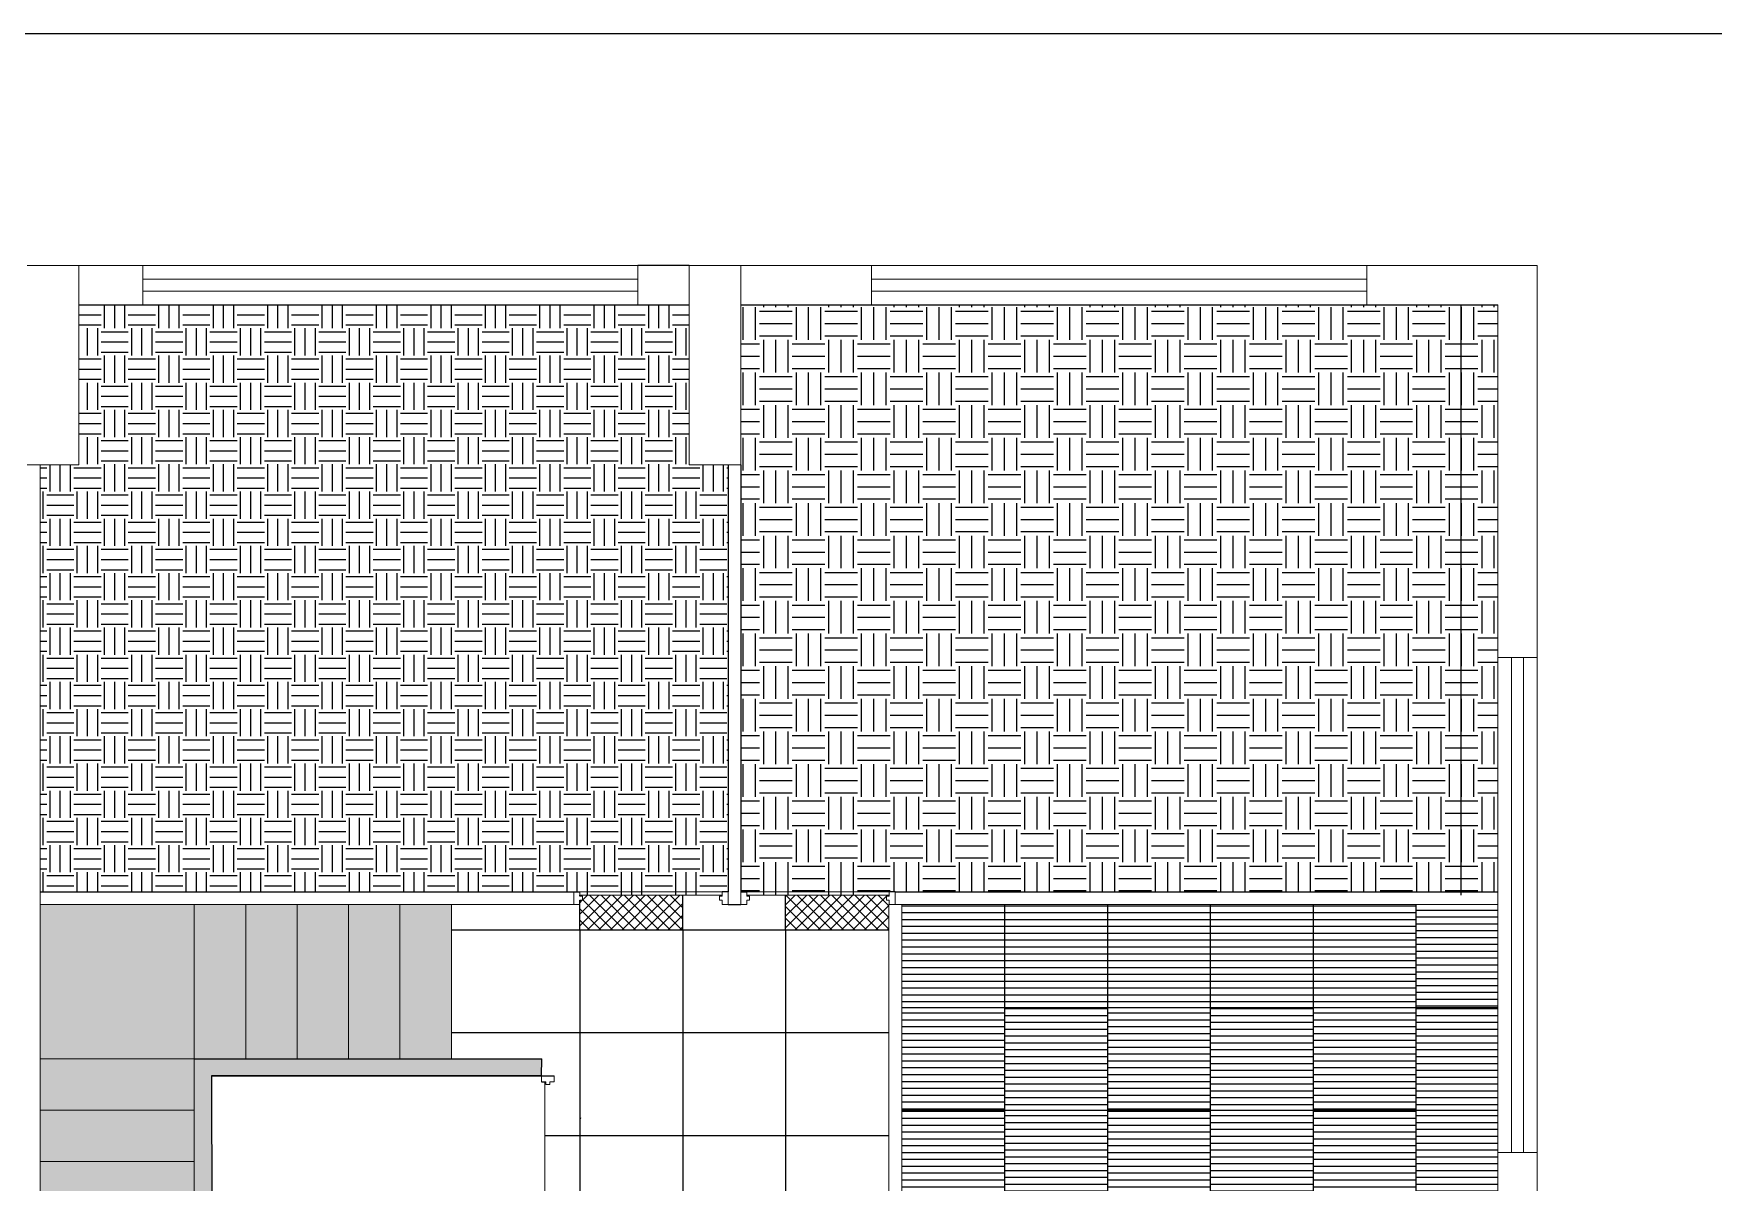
# Model space of a CAD drawing. Header units: millimetres. Extents: x 86441 to 190201, y 16532 to 98188.
# Drawn here: x 93110 to 102910, y 91342 to 98048 of the extents above; entities that cross this region are included whole.
import ezdxf

# ---------------------------------------------------------------- set-up
doc = ezdxf.new("R2010")
doc.units = ezdxf.units.MM
doc.header["$LTSCALE"] = 0.1
doc.linetypes.add('ACAD_ISO02W100', pattern=[15, 12, -3])
doc.layers.add('COLUMN', color=1, linetype='Continuous', lineweight=0)
doc.layers.add('WINDOW', color=5, linetype='Continuous', lineweight=0)
doc.layers.add('door_cad-block.com', color=27, linetype='Continuous')
pattern_1 = [(0, (0, 59517.1), (0, 40), [])]
pattern_2 = [(0, (0, 59517.1), (158.75, 158.75), [158.75, -158.75]), (0, (0, 59576.63), (158.75, 158.75), [158.75, -158.75]), (0, (0, 59636.16), (158.75, 158.75), [158.75, -158.75]), (90, (19.84, 59656), (-158.75, 158.75), [158.75, -158.75]), (90, (79.38, 59656), (-158.75, 158.75), [158.75, -158.75]), (90, (138.9, 59656), (-158.75, 158.75), [158.75, -158.75])]
pattern_3 = [(0, (0, 59517.1), (190.5, 190.5), [190.5, -190.5]), (0, (0, 59588.54), (190.5, 190.5), [190.5, -190.5]), (0, (0, 59659.97), (190.5, 190.5), [190.5, -190.5]), (90, (23.81, 59683.79), (-190.5, 190.5), [190.5, -190.5]), (90, (95.25, 59683.79), (-190.5, 190.5), [190.5, -190.5]), (90, (166.69, 59683.79), (-190.5, 190.5), [190.5, -190.5])]

msp = doc.modelspace()

# ---------------------------------------------------------------- hatches: boundary and pattern name
at = {"true_color": 0xa9420f, "transparency": 33554687}
h = msp.add_hatch(dxfattribs=at)
h.set_pattern_fill('EARTH', color=34, scale=25)
h.set_pattern_definition(pattern_2)
h.paths.add_polyline_path([(97161.6, 95529.6), (96934.6, 95529.6), (96934.6, 96462.3), (93374.6, 96462.3), (93374.6, 95529.6), (93147.6, 95529.6), (93147.6, 93038.6), (97161.6, 93038.6)])
h.paths.add_polyline_path([(93431.2, 93228.3), (93431.2, 93197.3)], flags=16)
at = {"true_color": 0x4e554b, "transparency": 33554687}
h = msp.add_hatch(dxfattribs=at)
h.set_pattern_fill('EARTH', color=251, scale=30)
h.set_pattern_definition(pattern_3)
h.paths.add_polyline_path([(101651.6, 96463.6), (97236.6, 96463.6), (97236.6, 93038.6), (101651.6, 93038.6)])
at = {"true_color": 0xa9420f, "transparency": 33554687}
h = msp.add_hatch(dxfattribs=at)
h.set_pattern_fill('EARTH', color=34, scale=25)
h.set_pattern_definition(pattern_2)
h.paths.add_polyline_path([(97126.6, 93038.6), (96296.6, 93038.6), (96296.6, 93018.6), (97126.6, 93018.6)])
at = {"true_color": 0xc7c8ca, "transparency": 33554687}
h = msp.add_hatch(dxfattribs=at)
h.set_pattern_fill('ANSI37', color=9, scale=15)
h.set_pattern_definition([(45, (0, 59517.1), (-33.67596, 33.67596), []), (135, (0, 59517.1), (-33.67596, -33.67596), [])])
h.paths.add_polyline_path([(96297.6, 92988.6), (96296.6, 92988.6), (96296.6, 92963.6), (96297.6, 92963.6)], flags=17)
h.paths.add_polyline_path([(96897.6, 93018.6), (96296.6, 93018.6), (96296.6, 93013.6), (96311.6, 93013.6), (96311.6, 92988.6), (96297.6, 92988.6), (96297.6, 92816.6), (96897.6, 92816.6)])
h.paths.add_polyline_path([(98099.6, 92963.6), (98101.6, 92963.6), (98101.6, 92988.6), (98086.6, 92988.6), (98086.6, 93013.6), (98101.6, 93013.6), (98101.6, 93018.6), (97497.6, 93018.6), (97497.6, 92816.6), (98099.6, 92816.6)])
at = {"true_color": 0x4e554b, "transparency": 33554687}
h = msp.add_hatch(dxfattribs=at)
h.set_pattern_fill('EARTH', color=251, scale=30)
h.set_pattern_definition(pattern_3)
h.paths.add_polyline_path([(98101.6, 93038.6), (97271.6, 93038.6), (97271.6, 93018.6), (98101.6, 93018.6)])
at = {"transparency": 33554687}
h = msp.add_hatch(color=256, dxfattribs=at)
h.dxf.hatch_style = 1
h.set_gradient(color1=(153, 95, 76), color2=(118, 67, 44), tint=1)
h.paths.add_polyline_path([(94047.6, 92963.6), (93147.6, 92963.6), (93147.6, 92063.6), (94047.6, 92063.6)])
h = msp.add_hatch(color=256, dxfattribs=at)
h.dxf.hatch_style = 1
h.set_gradient(color1=(153, 95, 76), color2=(118, 67, 44), tint=1)
h.paths.add_polyline_path([(94347.6, 92963.6), (94047.6, 92963.6), (94047.6, 92063.6), (94347.6, 92063.6)])
h = msp.add_hatch(color=256, dxfattribs=at)
h.dxf.hatch_style = 1
h.set_gradient(color1=(153, 95, 76), color2=(118, 67, 44), tint=1)
h.paths.add_polyline_path([(94647.6, 92963.6), (94347.6, 92963.6), (94347.6, 92063.6), (94647.6, 92063.6)])
h = msp.add_hatch(color=256, dxfattribs=at)
h.dxf.hatch_style = 1
h.set_gradient(color1=(153, 95, 76), color2=(118, 67, 44), tint=1)
h.paths.add_polyline_path([(94947.6, 92963.6), (94647.6, 92963.6), (94647.6, 92063.6), (94947.6, 92063.6)])
h = msp.add_hatch(color=256, dxfattribs=at)
h.dxf.hatch_style = 1
h.set_gradient(color1=(153, 95, 76), color2=(118, 67, 44), tint=1)
h.paths.add_polyline_path([(95247.6, 92963.6), (94947.6, 92963.6), (94947.6, 92063.6), (95247.6, 92063.6)])
h = msp.add_hatch(color=256, dxfattribs=at)
h.dxf.hatch_style = 1
h.set_gradient(color1=(153, 95, 76), color2=(118, 67, 44), tint=1)
h.paths.add_polyline_path([(95547.6, 92963.6), (95247.6, 92963.6), (95247.6, 92063.6), (95547.6, 92063.6)])
at = {"true_color": 0x000000, "transparency": 33554687}
h = msp.add_hatch(dxfattribs=at)
h.set_pattern_fill('_USER', color=18, scale=40, pattern_type=0)
h.set_pattern_definition([(0, (0, 72531.996), (0, 40), [])])
h.paths.add_polyline_path([(101651.6, 92963.6), (101174.6, 92963.6), (101174.6, 92363.6), (101651.6, 92363.6)])
h.paths.add_polyline_path([(101174.6, 92363.6), (100574.6, 92363.6), (100574.6, 91763.6), (101174.6, 91763.6)])
h.paths.add_polyline_path([(99974.6, 92363.6), (99374.6, 92363.6), (99374.6, 91763.6), (99974.6, 91763.6)])
h.paths.add_polyline_path([(98774.6, 92363.6), (98174.6, 92363.6), (98174.6, 91763.6), (98774.6, 91763.6)])
h.paths.add_polyline_path([(99374.6, 91763.6), (98774.6, 91763.6), (98774.6, 91163.6), (99374.6, 91163.6)])
h.paths.add_polyline_path([(100574.6, 91763.6), (99974.6, 91763.6), (99974.6, 91163.6), (100574.6, 91163.6)])
h.paths.add_polyline_path([(101651.6, 91763.6), (101174.6, 91763.6), (101174.6, 91163.6), (101651.6, 91163.6)])
h.paths.add_polyline_path([(98774.6, 91163.6), (98174.6, 91163.6), (98174.6, 90563.6), (98774.6, 90563.6)])
h.paths.add_polyline_path([(99974.6, 91163.6), (99374.6, 91163.6), (99374.6, 90563.6), (99974.6, 90563.6)])
h.paths.add_polyline_path([(101174.6, 91163.6), (100574.6, 91163.6), (100574.6, 90563.6), (101174.6, 90563.6)])
h.paths.add_polyline_path([(99374.6, 90563.6), (98774.6, 90563.6), (98774.6, 89963.6), (99374.6, 89963.6)])
h.paths.add_polyline_path([(100574.6, 90563.6), (99974.6, 90563.6), (99974.6, 89963.6), (100574.6, 89963.6)])
h.paths.add_polyline_path([(101651.6, 90563.6), (101174.6, 90563.6), (101174.6, 89963.6), (101651.6, 89963.6)])
h.paths.add_polyline_path([(98774.6, 89963.6), (98174.6, 89963.6), (98174.6, 89363.6), (98774.6, 89363.6)])
h.paths.add_polyline_path([(99974.6, 89963.6), (99374.6, 89963.6), (99374.6, 89363.6), (99974.6, 89363.6)])
h.paths.add_polyline_path([(101174.6, 89963.6), (100574.6, 89963.6), (100574.6, 89363.6), (101174.6, 89363.6)])
h.paths.add_polyline_path([(99374.6, 89363.6), (98774.6, 89363.6), (98774.6, 89249.6), (98999.6, 89249.6), (98999.6, 89174.6), (98999.6, 89139.6), (98979.6, 89139.6), (98979.6, 89124.6), (98979.6, 88763.6), (99374.6, 88763.6)])
h.paths.add_polyline_path([(100574.6, 89363.6), (99974.6, 89363.6), (99974.6, 88763.6), (100574.6, 88763.6)])
h.paths.add_polyline_path([(101651.6, 89363.6), (101174.6, 89363.6), (101174.6, 88763.6), (101651.6, 88763.6)])
h.paths.add_polyline_path([(101174.6, 88763.6), (100574.6, 88763.6), (100574.6, 88424.6), (101174.6, 88424.6)])
h.paths.add_polyline_path([(99974.6, 88763.6), (99374.6, 88763.6), (99374.6, 88424.6), (99974.6, 88424.6)])
at = {"true_color": 0xc7c8ca, "transparency": 33554687}
h = msp.add_hatch(dxfattribs=at)
h.set_pattern_fill('_USER', color=9, scale=40, pattern_type=0)
h.set_pattern_definition(pattern_1)
h.paths.add_polyline_path([(98774.6, 92963.6), (98174.6, 92963.6), (98174.6, 92363.6), (98774.6, 92363.6)])
at = {"true_color": 0x000000, "transparency": 33554687}
h = msp.add_hatch(dxfattribs=at)
h.set_pattern_fill('_USER', color=18, scale=40, pattern_type=0)
h.set_pattern_definition(pattern_1)
h.paths.add_polyline_path([(98774.6, 92363.6), (99374.6, 92363.6), (99374.6, 92963.6), (98774.6, 92963.6)])
at = {"true_color": 0xc7c8ca, "transparency": 33554687}
h = msp.add_hatch(dxfattribs=at)
h.set_pattern_fill('_USER', color=9, scale=40, pattern_type=0)
h.set_pattern_definition(pattern_1)
h.paths.add_polyline_path([(99974.6, 92963.6), (99374.6, 92963.6), (99374.6, 92363.6), (99974.6, 92363.6)])
at = {"true_color": 0x000000, "transparency": 33554687}
h = msp.add_hatch(dxfattribs=at)
h.set_pattern_fill('_USER', color=18, scale=40, pattern_type=0)
h.set_pattern_definition(pattern_1)
h.paths.add_polyline_path([(100574.6, 92363.6), (100574.6, 92963.6), (99974.6, 92963.6), (99974.6, 92363.6)])
at = {"true_color": 0xc7c8ca, "transparency": 33554687}
h = msp.add_hatch(dxfattribs=at)
h.set_pattern_fill('_USER', color=9, scale=40, pattern_type=0)
h.set_pattern_definition(pattern_1)
h.paths.add_polyline_path([(101174.6, 92963.6), (100574.6, 92963.6), (100574.6, 92363.6), (101174.6, 92363.6)])
h = msp.add_hatch(dxfattribs=at)
h.set_pattern_fill('_USER', color=9, scale=40, pattern_type=0)
h.set_pattern_definition(pattern_1)
h.paths.add_polyline_path([(99374.6, 92363.6), (98774.6, 92363.6), (98774.6, 91763.6), (99374.6, 91763.6)])
h = msp.add_hatch(dxfattribs=at)
h.set_pattern_fill('_USER', color=9, scale=40, pattern_type=0)
h.set_pattern_definition(pattern_1)
h.paths.add_polyline_path([(100574.6, 92363.6), (99974.6, 92363.6), (99974.6, 91763.6), (100574.6, 91763.6)])
h = msp.add_hatch(dxfattribs=at)
h.set_pattern_fill('_USER', color=9, scale=40, pattern_type=0)
h.set_pattern_definition(pattern_1)
h.paths.add_polyline_path([(101651.6, 92363.6), (101174.6, 92363.6), (101174.6, 91763.6), (101651.6, 91763.6)])
at = {"transparency": 33554687}
h = msp.add_hatch(color=256, dxfattribs=at)
h.dxf.hatch_style = 1
h.set_gradient(color1=(153, 95, 76), color2=(118, 67, 44), tint=1)
h.paths.add_polyline_path([(94047.6, 92063.6), (93147.6, 92063.6), (93147.6, 91763.6), (94047.6, 91763.6)])
at = {"true_color": 0x76432c, "transparency": 33554687}
h = msp.add_hatch(color=17, dxfattribs=at)
h.dxf.hatch_style = 1
h.paths.add_polyline_path([(96074.6, 92063.6), (95547.6, 92063.6), (94047.6, 92063.6), (94047.6, 91063.6), (95547.6, 91063.6), (96147.6, 91063.6), (96147.6, 91163.6), (96072.6, 91163.6), (95547.6, 91163.6), (94149, 91163.6), (94147.6, 91963.6), (96072.6, 91963.6)])
at = {"transparency": 33554687}
h = msp.add_hatch(color=256, dxfattribs=at)
h.dxf.hatch_style = 1
h.set_gradient(color1=(153, 95, 76), color2=(118, 67, 44), tint=1)
h.paths.add_polyline_path([(94047.6, 91763.6), (93147.6, 91763.6), (93147.6, 91463.6), (94047.6, 91463.6)])
at = {"true_color": 0xc7c8ca, "transparency": 33554687}
h = msp.add_hatch(dxfattribs=at)
h.set_pattern_fill('_USER', color=9, scale=40, pattern_type=0)
h.set_pattern_definition(pattern_1)
h.paths.add_polyline_path([(98774.6, 91763.6), (98174.6, 91763.6), (98174.6, 91163.6), (98774.6, 91163.6)])
h = msp.add_hatch(dxfattribs=at)
h.set_pattern_fill('_USER', color=9, scale=40, pattern_type=0)
h.set_pattern_definition(pattern_1)
h.paths.add_polyline_path([(99974.6, 91763.6), (99374.6, 91763.6), (99374.6, 91163.6), (99974.6, 91163.6)])
h = msp.add_hatch(dxfattribs=at)
h.set_pattern_fill('_USER', color=9, scale=40, pattern_type=0)
h.set_pattern_definition(pattern_1)
h.paths.add_polyline_path([(101174.6, 91763.6), (100574.6, 91763.6), (100574.6, 91163.6), (101174.6, 91163.6)])
at = {"transparency": 33554687}
h = msp.add_hatch(color=256, dxfattribs=at)
h.dxf.hatch_style = 1
h.set_gradient(color1=(153, 95, 76), color2=(118, 67, 44), tint=1)
h.paths.add_polyline_path([(94047.6, 91463.6), (93147.6, 91463.6), (93147.6, 91163.6), (94047.6, 91163.6)])

# ---------------------------------------------------------------- linework, layer by layer
at = {"color": 18, "lineweight": 5, "true_color": 0x000000, "transparency": 33554687}
for p, q in [((93374.6, 96693.6), (96635.6, 96693.6)), ((97236.6, 96693.6), (101651.6, 96693.6)), ((101651.6, 96693.6), (101881.6, 96693.6)), ((101881.6, 96693.6), (101881.6, 87788.6)), ((96934.6, 96463.6), (93374.6, 96463.6)), ((101651.6, 96463.6), (97236.6, 96463.6)), ((101651.6, 92963.6), (101651.6, 96463.6)), ((101651.6, 91161.1), (101651.6, 92963.6))]:
    msp.add_line(p, q, dxfattribs=at)
at = {"color": 18, "true_color": 0x000000, "transparency": 33554687}
msp.add_line((96934.6, 96693.6), (96635.6, 96693.6), dxfattribs=at)
at = {"transparency": 33554687}
for p, q in [((93374.6, 96463.6), (96934.6, 96463.6)), ((97236.6, 96463.6), (101651.6, 96463.6)), ((97161.6, 95529.6), (97161.6, 93038.6)), ((97236.6, 95529.6), (97236.6, 93038.6)), ((93147.6, 93038.6), (96261.6, 93038.6)), ((98136.6, 93038.6), (101651.6, 93038.6)), ((97161.6, 92963.6), (97236.6, 92963.6)), ((96297.6, 92816.6), (96297.6, 89211.6)), ((96897.6, 92816.6), (96897.6, 89211.6)), ((94147.6, 91963.6), (95547.6, 91963.6)), ((96072.6, 91963.6), (94147.6, 91963.6)), ((94147.6, 91963.6), (94149, 91163.6)), ((96297.6, 91719.8), (96302.9, 91717.6))]:
    msp.add_line(p, q, dxfattribs=at)
at = {"color": 251, "true_color": 0x696969, "transparency": 33554687}
msp.add_line((101436.6, 96463.6), (101436.6, 93018.6), dxfattribs=at)
at = {"color": 25, "lineweight": 9, "transparency": 33554687}
for p, q in [((93147.6, 95529.6), (93147.6, 90063.6)), ((97161.6, 93038.6), (97161.6, 95529.6)), ((97236.6, 95529.6), (97236.6, 93038.6)), ((96261.6, 93038.6), (93147.6, 93038.6)), ((96261.6, 93038.6), (96261.6, 92963.6)), ((96261.6, 93038.6), (96296.6, 93038.6)), ((96296.6, 93038.6), (96296.6, 93013.6)), ((97126.6, 93038.6), (96296.6, 93038.6)), ((96296.6, 93013.6), (96311.6, 93013.6)), ((96311.6, 93013.6), (96311.6, 92988.6)), ((97126.6, 93013.6), (97111.6, 93013.6)), ((97111.6, 93013.6), (97111.6, 92988.6)), ((97126.6, 93038.6), (97126.6, 93013.6)), ((97126.6, 93038.6), (97161.6, 93038.6)), ((97161.6, 93038.6), (97161.6, 92963.6)), ((97236.6, 93038.6), (97236.6, 92963.6)), ((97271.6, 93038.6), (97271.6, 93013.6)), ((97271.6, 93038.6), (98101.6, 93038.6)), ((97271.6, 93013.6), (97286.6, 93013.6)), ((97286.6, 93013.6), (97286.6, 92988.6)), ((98101.6, 93013.6), (98086.6, 93013.6)), ((98086.6, 93013.6), (98086.6, 92988.6)), ((98101.6, 93038.6), (98101.6, 93013.6)), ((98136.6, 93038.6), (98136.6, 92963.6)), ((98136.6, 93038.6), (101651.6, 93038.6)), ((93147.6, 92963.6), (96261.6, 92963.6)), ((96261.6, 92963.6), (96296.6, 92963.6)), ((96296.6, 92988.6), (96311.6, 92988.6)), ((96296.6, 92988.6), (96296.6, 92963.6)), ((97126.6, 92988.6), (97111.6, 92988.6)), ((97126.6, 92963.6), (97126.6, 92988.6)), ((97161.6, 92963.6), (97126.6, 92963.6)), ((97236.6, 92963.6), (97271.6, 92963.6)), ((97271.6, 92963.6), (97271.6, 92988.6)), ((97271.6, 92988.6), (97286.6, 92988.6)), ((98101.6, 92988.6), (98086.6, 92988.6)), ((98099.6, 92963.6), (101651.6, 92963.6)), ((98099.6, 92963.6), (98099.6, 91220.6)), ((98101.6, 92963.6), (98101.6, 92988.6)), ((98136.6, 92963.6), (98101.6, 92963.6)), ((98174.6, 92963.6), (98174.6, 89249.6))]:
    msp.add_line(p, q, dxfattribs=at)
at = {"color": 7, "true_color": 0xffffff, "transparency": 33554687}
for p, q in [((96261.6, 93038.6), (96296.6, 93038.6)), ((96296.6, 93038.6), (96296.6, 93038.6)), ((96296.6, 93013.6), (96296.6, 93018.6)), ((97126.6, 93038.6), (97126.6, 93038.6)), ((97161.6, 93038.6), (97126.6, 93038.6)), ((97236.6, 93038.6), (97271.6, 93038.6)), ((97271.6, 93038.6), (97271.6, 93038.6)), ((97497.6, 92816.6), (97497.6, 93018.6)), ((98101.6, 93038.6), (98101.6, 93038.6)), ((98136.6, 93038.6), (98101.6, 93038.6)), ((96296.6, 92963.6), (96296.6, 92988.6)), ((95547.6, 91963.6), (96147.6, 91963.6)), ((96072.6, 91928.6), (96097.6, 91928.6)), ((96147.6, 91928.6), (96147.6, 91928.6)), ((96092.6, 91923.6), (96092.6, 91913.6))]:
    msp.add_line(p, q, dxfattribs=at)
at = {"color": 25, "lineweight": 0, "transparency": 33554687}
for p, q in [((97126.6, 93018.6), (96296.6, 93018.6)), ((97236.6, 93038.6), (97271.6, 93038.6)), ((97271.6, 93018.6), (98101.6, 93018.6)), ((94047.6, 92063.6), (94047.6, 92963.6)), ((96147.6, 91963.6), (96072.6, 91963.6)), ((96072.6, 91963.6), (96072.6, 91928.6)), ((96092.6, 91198.6), (96092.6, 91928.6)), ((96097.6, 91928.6), (96097.6, 91913.6)), ((96147.6, 91928.6), (96122.6, 91928.6)), ((96122.6, 91928.6), (96122.6, 91913.6)), ((96147.6, 91963.6), (96147.6, 91928.6)), ((96122.6, 91913.6), (96097.6, 91913.6))]:
    msp.add_line(p, q, dxfattribs=at)
at = {"color": 9, "true_color": 0xc7c8ca, "transparency": 33554687}
for p, q in [((96897.6, 92816.6), (96897.6, 93018.6)), ((96297.6, 92816.6), (96297.6, 92988.6)), ((95547.6, 92816.6), (98099.6, 92816.6)), ((97497.6, 92816.6), (97497.6, 91220.6)), ((95547.6, 92216.6), (98099.6, 92216.6)), ((96092.6, 91616.6), (98099.6, 91616.6))]:
    msp.add_line(p, q, dxfattribs=at)
at = {"color": 25, "lineweight": 5, "transparency": 33554687}
msp.add_line((98101.6, 93038.6), (98136.6, 93038.6), dxfattribs=at)
at = {"color": 159, "lineweight": 0, "true_color": 0x22346e, "transparency": 33554687}
msp.add_line((98174.6, 92963.6), (98774.6, 92963.6), dxfattribs=at)
at = {"color": 253, "transparency": 33554687}
for p, q in [((98774.6, 92963.6), (98774.6, 89249.6)), ((99374.6, 92963.6), (99374.6, 88424.6)), ((99974.6, 92963.6), (99974.6, 88424.6)), ((100574.6, 92963.6), (100574.6, 88424.6)), ((101174.6, 92963.6), (101174.6, 88424.6)), ((98174.6, 92363.6), (101651.6, 92363.6)), ((98174.6, 91763.6), (101651.6, 91763.6))]:
    msp.add_line(p, q, dxfattribs=at)
at = {"color": 25, "transparency": 33554687}
for p, q in [((94047.6, 92063.6), (95547.6, 92063.6)), ((95547.6, 92063.6), (96074.6, 92063.6))]:
    msp.add_line(p, q, dxfattribs=at)
at = {"color": 15, "transparency": 33554687}
msp.add_line((96072.6, 91963.6), (96074.6, 92063.6), dxfattribs=at)
at = {"color": 35, "linetype": 'ACAD_ISO02W100', "lineweight": 5, "ltscale": 3, "transparency": 33554687}
msp.add_line((93147.6, 91763.6), (94047.6, 91763.6), dxfattribs=at)
at = {"transparency": 33554687}
msp.add_lwpolyline([(86441.5, 98047.7), (125882.3, 98047.7), (125882.3, 79544.7), (86441.5, 79544.7)], close=True, dxfattribs=at)
at = {"layer": 'COLUMN', "transparency": 33554687}
for p, q in [((93072.6, 96693.6), (93374.6, 96693.6)), ((93374.6, 95529.6), (93374.6, 96693.6)), ((96934.6, 95529.6), (96934.6, 96693.6)), ((97236.6, 96693.6), (96934.6, 96693.6)), ((97236.6, 95529.6), (97236.6, 96693.6)), ((93374.6, 96463.6), (93374.6, 95529.6)), ((93072.6, 95529.6), (93374.6, 95529.6)), ((96934.6, 95529.6), (97236.6, 95529.6))]:
    msp.add_line(p, q, dxfattribs=at)
at = {"layer": 'door_cad-block.com', "color": 25, "lineweight": 0, "transparency": 33554687}
for p, q in [((94347.6, 92963.6), (94347.6, 92063.6)), ((94647.6, 92963.6), (94647.6, 92063.6)), ((94947.6, 92963.6), (94947.6, 92063.6)), ((95247.6, 92963.6), (95247.6, 92063.6)), ((94047.6, 92063.6), (94047.6, 91063.6))]:
    msp.add_line(p, q, dxfattribs=at)
at = {"layer": 'door_cad-block.com', "lineweight": 0, "transparency": 33554687}
msp.add_line((95547.6, 92963.6), (95547.6, 92063.6), dxfattribs=at)
at = {"layer": 'door_cad-block.com', "color": 35, "linetype": 'ACAD_ISO02W100', "lineweight": 5, "ltscale": 3, "transparency": 33554687}
for p, q in [((94047.6, 92063.6), (93147.6, 92063.6)), ((93147.6, 91463.6), (94047.6, 91463.6))]:
    msp.add_line(p, q, dxfattribs=at)
at = {"layer": 'WINDOW', "transparency": 33554687}
for p, q in [((93746.6, 96463.6), (93746.6, 96693.6)), ((96635.6, 96693.6), (96635.6, 96463.6)), ((97998.6, 96463.6), (97998.6, 96693.6)), ((100887.6, 96463.6), (100887.6, 96693.6)), ((93746.6, 96613.6), (96635.6, 96613.6)), ((93746.6, 96543.6), (96635.6, 96543.6)), ((97998.6, 96613.6), (100887.6, 96613.6)), ((97998.6, 96543.6), (100887.6, 96543.6)), ((101651.6, 94405.6), (101881.6, 94405.6)), ((101731.6, 94405.6), (101731.6, 91516.6)), ((101801.6, 94405.6), (101801.6, 91516.6)), ((101651.6, 91516.6), (101881.6, 91516.6))]:
    msp.add_line(p, q, dxfattribs=at)

doc.saveas('drawing.dxf')
